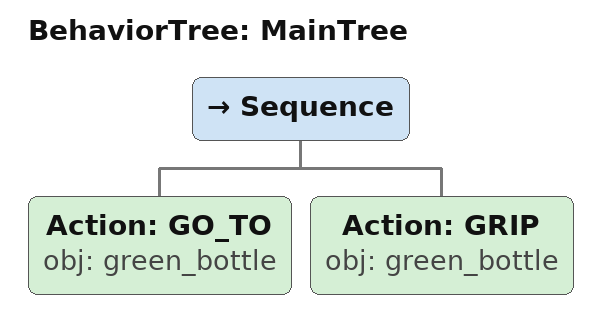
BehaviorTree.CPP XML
<root main_tree_to_execute="MainTree">
  <BehaviorTree ID="MainTree">
    <Sequence>
      <!-- Go to green_bottle -->
      <Action ID="GO_TO" obj="green_bottle" />
      <!-- Grip green_bottle -->
      <Action ID="GRIP" obj="green_bottle" />
    </Sequence>
  </BehaviorTree>
</root>
